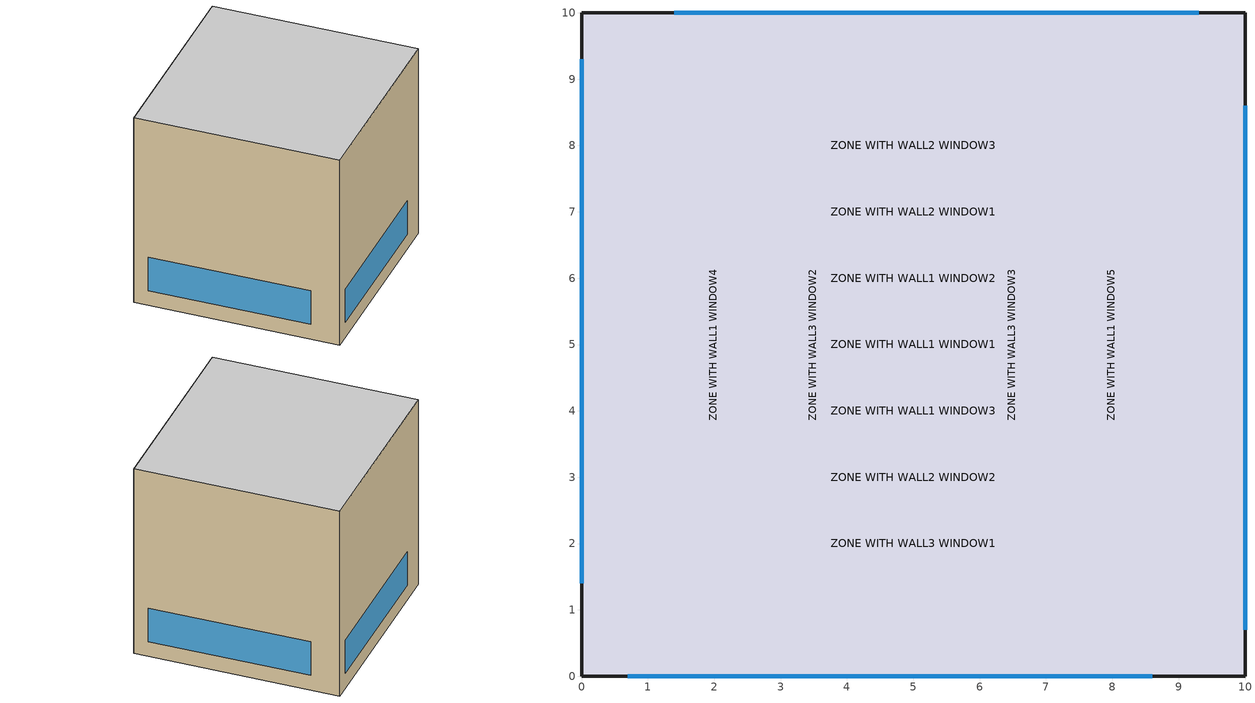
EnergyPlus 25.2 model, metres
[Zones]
ZONE WITH WALL1 WINDOW1
 floor adiabatic (FLOOR38): 10,0 0,0 0,10 10,10 z0
 wall outside (EPWALL1): 0,0 10,0 10,10 0,10 0,0 z0:10
 window (EPWINDOW12): 0.7,0 8.6,0 / 10,0.7 10,8.6 / 9.3,10 1.4,10 / 0,9.3 0,1.4 z0.8:2.6
 ceiling adiabatic (CEILING38): 0,10 0,0 10,0 10,10 z10
ZONE WITH WALL1 WINDOW2
 floor adiabatic (FLOOR38): 10,0 0,0 0,10 10,10 z0
 wall outside (EPWALL1): 0,0 10,0 10,10 0,10 0,0 z0:10
 window (EPWINDOW14): 0.7,0 8.6,0 / 10,0.7 10,8.6 / 9.3,10 1.4,10 / 0,9.3 0,1.4 z0.8:2.6
 ceiling adiabatic (CEILING38): 0,10 0,0 10,0 10,10 z10
ZONE WITH WALL1 WINDOW3
 floor adiabatic (FLOOR38): 10,0 0,0 0,10 10,10 z0
 wall outside (EPWALL1): 0,0 10,0 10,10 0,10 0,0 z0:10
 window (EPWINDOW1S:no-shade): 0.7,0 8.6,0 / 10,0.7 10,8.6 / 9.3,10 1.4,10 / 0,9.3 0,1.4 z0.8:2.6
 ceiling adiabatic (CEILING38): 0,10 0,0 10,0 10,10 z10
ZONE WITH WALL2 WINDOW1
 floor adiabatic (FLOOR38): 10,0 0,0 0,10 10,10 z0
 wall outside (EPWALL2): 0,0 10,0 10,10 0,10 0,0 z0:10
 window (EPWINDOW12): 0.7,0 8.6,0 / 10,0.7 10,8.6 / 9.3,10 1.4,10 / 0,9.3 0,1.4 z0.8:2.6
 ceiling adiabatic (CEILING38): 0,10 0,0 10,0 10,10 z10
ZONE WITH WALL2 WINDOW2
 floor adiabatic (FLOOR38): 10,0 0,0 0,10 10,10 z0
 wall outside (EPWALL2): 0,0 10,0 10,10 0,10 0,0 z0:10
 window (EPWINDOW14): 0.7,0 8.6,0 / 10,0.7 10,8.6 / 9.3,10 1.4,10 / 0,9.3 0,1.4 z0.8:2.6
 ceiling adiabatic (CEILING38): 0,10 0,0 10,0 10,10 z10
ZONE WITH WALL2 WINDOW3
 floor adiabatic (FLOOR38): 10,0 0,0 0,10 10,10 z0
 wall outside (EPWALL2): 0,0 10,0 10,10 0,10 0,0 z0:10
 window (EPWINDOW1S:no-shade): 0.7,0 8.6,0 / 10,0.7 10,8.6 / 9.3,10 1.4,10 / 0,9.3 0,1.4 z0.8:2.6
 ceiling adiabatic (CEILING38): 0,10 0,0 10,0 10,10 z10
ZONE WITH WALL3 WINDOW1
 floor adiabatic (FLOOR38): 10,0 0,0 0,10 10,10 z0
 wall outside (EPWALL3): 0,0 10,0 10,10 0,10 0,0 z0:10
 window (EPWINDOW12): 0.7,0 8.6,0 / 10,0.7 10,8.6 / 9.3,10 1.4,10 / 0,9.3 0,1.4 z0.8:2.6
 ceiling adiabatic (CEILING38): 0,10 0,0 10,0 10,10 z10
ZONE WITH WALL3 WINDOW2
 floor adiabatic (FLOOR38): 10,0 0,0 0,10 10,10 z0
 wall outside (EPWALL3): 0,0 10,0 10,10 0,10 0,0 z0:10
 window (EPWINDOW14): 0.7,0 8.6,0 / 10,0.7 10,8.6 / 9.3,10 1.4,10 / 0,9.3 0,1.4 z0.8:2.6
 ceiling adiabatic (CEILING38): 0,10 0,0 10,0 10,10 z10
ZONE WITH WALL3 WINDOW3
 floor adiabatic (FLOOR38): 10,0 0,0 0,10 10,10 z0
 wall outside (EPWALL3): 0,0 10,0 10,10 0,10 0,0 z0:10
 window (EPWINDOW1S:no-shade): 0.7,0 8.6,0 / 10,0.7 10,8.6 / 9.3,10 1.4,10 / 0,9.3 0,1.4 z0.8:2.6
 ceiling adiabatic (CEILING38): 0,10 0,0 10,0 10,10 z10
ZONE WITH WALL1 WINDOW4
 floor adiabatic (FLOOR38): 10,0 0,0 0,10 10,10 z0
 wall outside (EPWALL1): 0,0 10,0 10,10 0,10 0,0 z0:10
 window (EPWINDOW22): 0.7,0 8.6,0 / 10,0.7 10,8.6 / 9.3,10 1.4,10 / 0,9.3 0,1.4 z0.8:2.6
 ceiling adiabatic (CEILING38): 0,10 0,0 10,0 10,10 z10
ZONE WITH WALL1 WINDOW5
 floor adiabatic (FLOOR38): 10,0 0,0 0,10 10,10 z0
 wall outside (EPWALL1): 0,0 10,0 10,10 0,10 0,0 z0:10
 window (EPWINDOW24): 0.7,0 8.6,0 / 10,0.7 10,8.6 / 9.3,10 1.4,10 / 0,9.3 0,1.4 z0.8:2.6
 ceiling adiabatic (CEILING38): 0,10 0,0 10,0 10,10 z10
ZONE WITH WALL1 WINDOW6
 floor adiabatic (FLOOR38): 10,0 0,0 0,10 10,10 z0
 wall outside (EPWALL1): 0,0 10,0 10,10 0,10 0,0 z0:10
 window (EPWINDOW2S:no-shade): 0.7,0 8.6,0 / 10,0.7 10,8.6 / 9.3,10 1.4,10 / 0,9.3 0,1.4 z0.8:2.6
 ceiling adiabatic (CEILING38): 0,10 0,0 10,0 10,10 z10
ZONE WITH WALL1 WINDOW7
 floor adiabatic (FLOOR38): 10,0 0,0 0,10 10,10 z0
 wall outside (EPWALL1): 0,0 10,0 10,10 0,10 0,0 z0:10
 window (EPWINDOW32): 0.7,0 8.6,0 / 10,0.7 10,8.6 / 9.3,10 1.4,10 / 0,9.3 0,1.4 z0.8:2.6
 ceiling adiabatic (CEILING38): 0,10 0,0 10,0 10,10 z10
ZONE WITH WALL1 WINDOW8
 floor adiabatic (FLOOR38): 10,0 0,0 0,10 10,10 z0
 wall outside (EPWALL1): 0,0 10,0 10,10 0,10 0,0 z0:10
 window (EPWINDOW34): 0.7,0 8.6,0 / 10,0.7 10,8.6 / 9.3,10 1.4,10 / 0,9.3 0,1.4 z0.8:2.6
 ceiling adiabatic (CEILING38): 0,10 0,0 10,0 10,10 z10
ZONE WITH WALL1 WINDOW9
 floor adiabatic (FLOOR38): 10,0 0,0 0,10 10,10 z0
 wall outside (EPWALL1): 0,0 10,0 10,10 0,10 0,0 z0:10
 window (EPWINDOW3S:no-shade): 0.7,0 8.6,0 / 10,0.7 10,8.6 / 9.3,10 1.4,10 / 0,9.3 0,1.4 z0.8:2.6
 ceiling adiabatic (CEILING38): 0,10 0,0 10,0 10,10 z10
ZONE WITH WALL1 WINDOWSC
 floor adiabatic (FLOOR38): 10,0 0,0 0,10 10,10 z0
 wall outside (EPWALL1): 0,0 10,0 10,10 0,10 0,0 z0:10
 window (EPWINDOWSC:no-shade): 0.7,0 8.6,0 / 10,0.7 10,8.6 / 9.3,10 1.4,10 / 0,9.3 0,1.4 z0.8:2.6
 ceiling adiabatic (CEILING38): 0,10 0,0 10,0 10,10 z10
ZONE WITH WALL2 WINDOWSC
 floor adiabatic (FLOOR38): 10,0 0,0 0,10 10,10 z0
 wall outside (EPWALL2): 0,0 10,0 10,10 0,10 0,0 z0:10
 window (EPWINDOWSC:no-shade): 0.7,0 8.6,0 / 10,0.7 10,8.6 / 9.3,10 1.4,10 / 0,9.3 0,1.4 z0.8:2.6
 ceiling adiabatic (CEILING38): 0,10 0,0 10,0 10,10 z10
ZONE WITH WALL3 WINDOWSC
 floor adiabatic (FLOOR38): 10,0 0,0 0,10 10,10 z0
 wall outside (EPWALL3): 0,0 10,0 10,10 0,10 0,0 z0:10
 window (EPWINDOWSC:no-shade): 0.7,0 8.6,0 / 10,0.7 10,8.6 / 9.3,10 1.4,10 / 0,9.3 0,1.4 z0.8:2.6
 ceiling adiabatic (CEILING38): 0,10 0,0 10,0 10,10 z10
[Building]
BUILDING: North Axis {deg}=0; Terrain=Suburbs; Loads Convergence Tolerance Value {W}=0.001; Temperature Convergence Tolerance Value {deltaC}=0.01; Solar Distribution=FullInteriorAndExterior; Maximum Number of Warmup Days=25; Minimum Number of Warmup Days=6
[Site:Location]
DENVER_STAPLETON_CO_USA_WMO_724690: Latitude {deg}=39.77; Longitude {deg}=-104.87; Time Zone {hr}=-7; Elevation {m}=1611
[SizingPeriod:DesignDay] Day of Month=21; Humidity Condition Type=Wetbulb; Barometric Pressure {Pa}=83411; Rain Indicator=No; Snow Indicator=No; Daylight Saving Time Indicator=No; Solar Model Indicator=ASHRAEClearSky
Name | Month | Day Type | Maximum Dry-Bulb Temperature {C} | Daily Dry-Bulb Temperature Range {deltaC} | Wetbulb or DewPoint at Maximum Dry-Bulb {C} | Wind Speed {m/s} | Wind Direction {deg} | Sky Clearness
DENVER_STAPLETON Ann Htg 99.6% Condns DB | 12 | WinterDesignDay | -20 | 0 | -20 | 2.3 | 180 | 0
DENVER_STAPLETON Ann Clg .4% Condns DB=>MWB | 7 | SummerDesignDay | 34.1 | 15.2 | 15.8 | 4 | 120 | 1
[Site:GroundTemperature:BuildingSurface]
18.89, 18.92, 19.02, 19.12, 19.21, 19.23, 19.07, 19.32, 19.09, 19.21, 19.13, 18.96
[Material]
Name | Roughness | Thickness {m} | Conductivity {W/m-K} | Density {kg/m3} | Specific Heat {J/kg-K} | Thermal Absorptance | Solar Absorptance | Visible Absorptance
EPREGMAT1 | VeryRough | 0.1 | 1.4 | 2300 | 880 | 0.9 | 0.85 | 0.85
E5 - ACOUSTIC TILE | MediumSmooth | 0.01905 | 0.0605352 | 480.5539 | 836.8 | 0.9 | 0.32 | 0.32
C12 - 2 IN HW CONCRETE | MediumRough | 0.0509016 | 1.729577 | 2242.585 | 836.8 | 0.9 | 0.65 | 0.65
EPREGMAT2 | Rough | 0.1 | 1.4 | 2300 | 880 | 0.8 | 0.75 | 0.75
[Material:AirGap]
Name | Thermal Resistance {m2-K/W}
EPAIR1 | 0.035
E4 - CEILING AIRSPACE | 0.176228
[Material:NoMass]
EPREGMAT3: Roughness=MediumRough; Thermal Resistance {m2-K/W}=0.071428; Thermal Absorptance=0.9; Solar Absorptance=0.85; Visible Absorptance=0.85
[WindowMaterial:Glazing] Optical Data Type=SpectralAverage; Infrared Transmittance at Normal Incidence=0; Front Side Infrared Hemispherical Emissivity=0.84
Name | Thickness {m} | Solar Transmittance at Normal Incidence | Front Side Solar Reflectance at Normal Incidence | Back Side Solar Reflectance at Normal Incidence | Visible Transmittance at Normal Incidence | Front Side Visible Reflectance at Normal Incidence | Back Side Visible Reflectance at Normal Incidence | Back Side Infrared Hemispherical Emissivity | Conductivity {W/m-K}
EPGLASSREG1 | 0.003 | 0.85 | 0.075 | 0.075 | 0.901 | 0.081 | 0.081 | 0.84 | 0.9
EPGLASSREG2 | 0.006 | 0.6 | 0.17 | 0.22 | 0.85 | 0.055 | 0.07 | 0.1 | 0.9
EPGLASSREG3 | 0.006 | 0.775 | 0.071 | 0.071 | 0.881 | 0.08 | 0.08 | 0.84 | 0.9
EPGLASSSC4 | 0.009 | 0.724 | 0.065 | 0.065 | 0.858 | 0.074 | 0.074 | 0.84 | 1.4
[WindowMaterial:Gas]
EPAIRGAP: Gas Type=AIR; Thickness {m}=0.0125
[WindowMaterial:Shade]
EPSHADE: Solar Transmittance=0.05; Solar Reflectance=0.5; Visible Transmittance=0.05; Visible Reflectance=0.5; Infrared Hemispherical Emissivity=0.9; Infrared Transmittance=0; Thickness {m}=0.001; Conductivity {W/m-K}=0.1; Shade to Glass Distance {m}=0.05; Top Opening Multiplier=1; Bottom Opening Multiplier=1; Left-Side Opening Multiplier=0; Right-Side Opening Multiplier=0; Airflow Permeability=0
[Construction]
EPWALL1: EPREGMAT1, EPAIR1, EPREGMAT1
EPWINDOW12; EPWINDOW1S:no-shade: EPGLASSREG1, EPAIRGAP, EPGLASSREG1
FLOOR38: E5 - ACOUSTIC TILE, E4 - CEILING AIRSPACE, C12 - 2 IN HW CONCRETE
CEILING38: C12 - 2 IN HW CONCRETE, E4 - CEILING AIRSPACE, E5 - ACOUSTIC TILE
EPWINDOW14: EPGLASSREG1, EPAIRGAP, EPGLASSREG1, EPAIRGAP, EPGLASSREG1, EPAIRGAP, EPGLASSREG1
EPWINDOW1S: EPGLASSREG1, EPAIRGAP, EPGLASSREG1, EPSHADE
EPWALL2: EPREGMAT2, EPAIR1, EPREGMAT2
EPWALL3: EPREGMAT3, EPAIR1, EPREGMAT3
EPWINDOW22; EPWINDOW2S:no-shade: EPGLASSREG2, EPAIRGAP, EPGLASSREG2
EPWINDOW24: EPGLASSREG2, EPAIRGAP, EPGLASSREG2, EPAIRGAP, EPGLASSREG2, EPAIRGAP, EPGLASSREG2
EPWINDOW2S: EPGLASSREG2, EPAIRGAP, EPGLASSREG2, EPSHADE
EPWINDOW32; EPWINDOW3S:no-shade: EPGLASSREG3, EPAIRGAP, EPGLASSREG3
EPWINDOW34: EPGLASSREG3, EPAIRGAP, EPGLASSREG3, EPAIRGAP, EPGLASSREG3, EPAIRGAP, EPGLASSREG3
EPWINDOW3S: EPSHADE, EPGLASSREG3, EPAIRGAP, EPGLASSREG3
EPWINDOWSC: EPSHADE, EPGLASSSC4
EPWINDOWSC:no-shade: EPGLASSSC4
[WindowShadingControl] Shading Control Type=OnIfHighSolarOnWindow; Setpoint {W/m2, W or deg C}=20; Shading Control Is Scheduled=NO; Glare Control Is Active=NO; Multiple Surface Control Type=Sequential
Name | Zone | Shading Type | Construction with Shading | Fenestration Surface 1 | Fenestration Surface 2 | Fenestration Surface 3 | Fenestration Surface 4
EPWINDOW1S-ZONE WITH WALL1 WINDOW3 | ZONE WITH WALL1 WINDOW3 | InteriorShade | EPWINDOW1S | Zn003:Wall001:Win001 | Zn003:Wall002:Win001 | Zn003:Wall003:Win001 | Zn003:Wall004:Win001
EPWINDOW1S-ZONE WITH WALL2 WINDOW3 | ZONE WITH WALL2 WINDOW3 | InteriorShade | EPWINDOW1S | Zn006:Wall001:Win001 | Zn006:Wall002:Win001 | Zn006:Wall003:Win001 | Zn006:Wall004:Win001
EPWINDOW1S-ZONE WITH WALL3 WINDOW3 | ZONE WITH WALL3 WINDOW3 | InteriorShade | EPWINDOW1S | Zn009:Wall001:Win001 | Zn009:Wall002:Win001 | Zn009:Wall003:Win001 | Zn009:Wall004:Win001
EPWINDOW2S-ZONE WITH WALL1 WINDOW6 | ZONE WITH WALL1 WINDOW6 | InteriorShade | EPWINDOW2S | Zn012:Wall001:Win001 | Zn012:Wall002:Win001 | Zn012:Wall003:Win001 | Zn012:Wall004:Win001
EPWINDOW3S-ZONE WITH WALL1 WINDOW9 | ZONE WITH WALL1 WINDOW9 | ExteriorShade | EPWINDOW3S | Zn015:Wall001:Win001 | Zn015:Wall002:Win001 | Zn015:Wall003:Win001 | Zn015:Wall004:Win001
EPWINDOWSC-ZONE WITH WALL1 WINDOWSC | ZONE WITH WALL1 WINDOWSC | ExteriorShade | EPWINDOWSC | Zn016:Wall001:Win001 | Zn016:Wall002:Win001 | Zn016:Wall003:Win001 | Zn016:Wall004:Win001
EPWINDOWSC-ZONE WITH WALL2 WINDOWSC | ZONE WITH WALL2 WINDOWSC | ExteriorShade | EPWINDOWSC | Zn017:Wall001:Win001 | Zn017:Wall002:Win001 | Zn017:Wall003:Win001 | Zn017:Wall004:Win001
EPWINDOWSC-ZONE WITH WALL3 WINDOWSC | ZONE WITH WALL3 WINDOWSC | ExteriorShade | EPWINDOWSC | Zn018:Wall001:Win001 | Zn018:Wall002:Win001 | Zn018:Wall003:Win001 | Zn018:Wall004:Win001
[Zone] Type=1; Multiplier=1; Ceiling Height {m}=autocalculate; Volume {m3}=autocalculate
ZONE WITH WALL1 WINDOW1; ZONE WITH WALL1 WINDOW2; ZONE WITH WALL1 WINDOW3; ZONE WITH WALL2 WINDOW1; ZONE WITH WALL2 WINDOW2; ZONE WITH WALL2 WINDOW3; ZONE WITH WALL3 WINDOW1; ZONE WITH WALL3 WINDOW2; ZONE WITH WALL3 WINDOW3; ZONE WITH WALL1 WINDOW4; ZONE WITH WALL1 WINDOW5; ZONE WITH WALL1 WINDOW6; ZONE WITH WALL1 WINDOW7; ZONE WITH WALL1 WINDOW8; ZONE WITH WALL1 WINDOW9; ZONE WITH WALL1 WINDOWSC; ZONE WITH WALL2 WINDOWSC; ZONE WITH WALL3 WINDOWSC
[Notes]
MaterialTest.idf
Basic file description: Multiple material testing for EnergyPlus
Run:      2 design days.
Building: Fictional 18 zone building.  Various windows.
Internal: None.
System:   None.
Plant:    None.
SolDis=FullInteriorAndExterior, Aniso, Detailed Interior and Exterior Convection
7/27/00 -- Restored 4-pane cases (had been set to 3-pane)
8/21/01 -- Add new fields to Material:WindowShade (FW)
DENVER_STAPLETON_CO_USA Annual Heating 99.6%, MaxDB=-20°C
DENVER_STAPLETON_CO_USA Annual Cooling (DB=>MWB) .4%, MaxDB=34.1°C MWB=15.8°C
